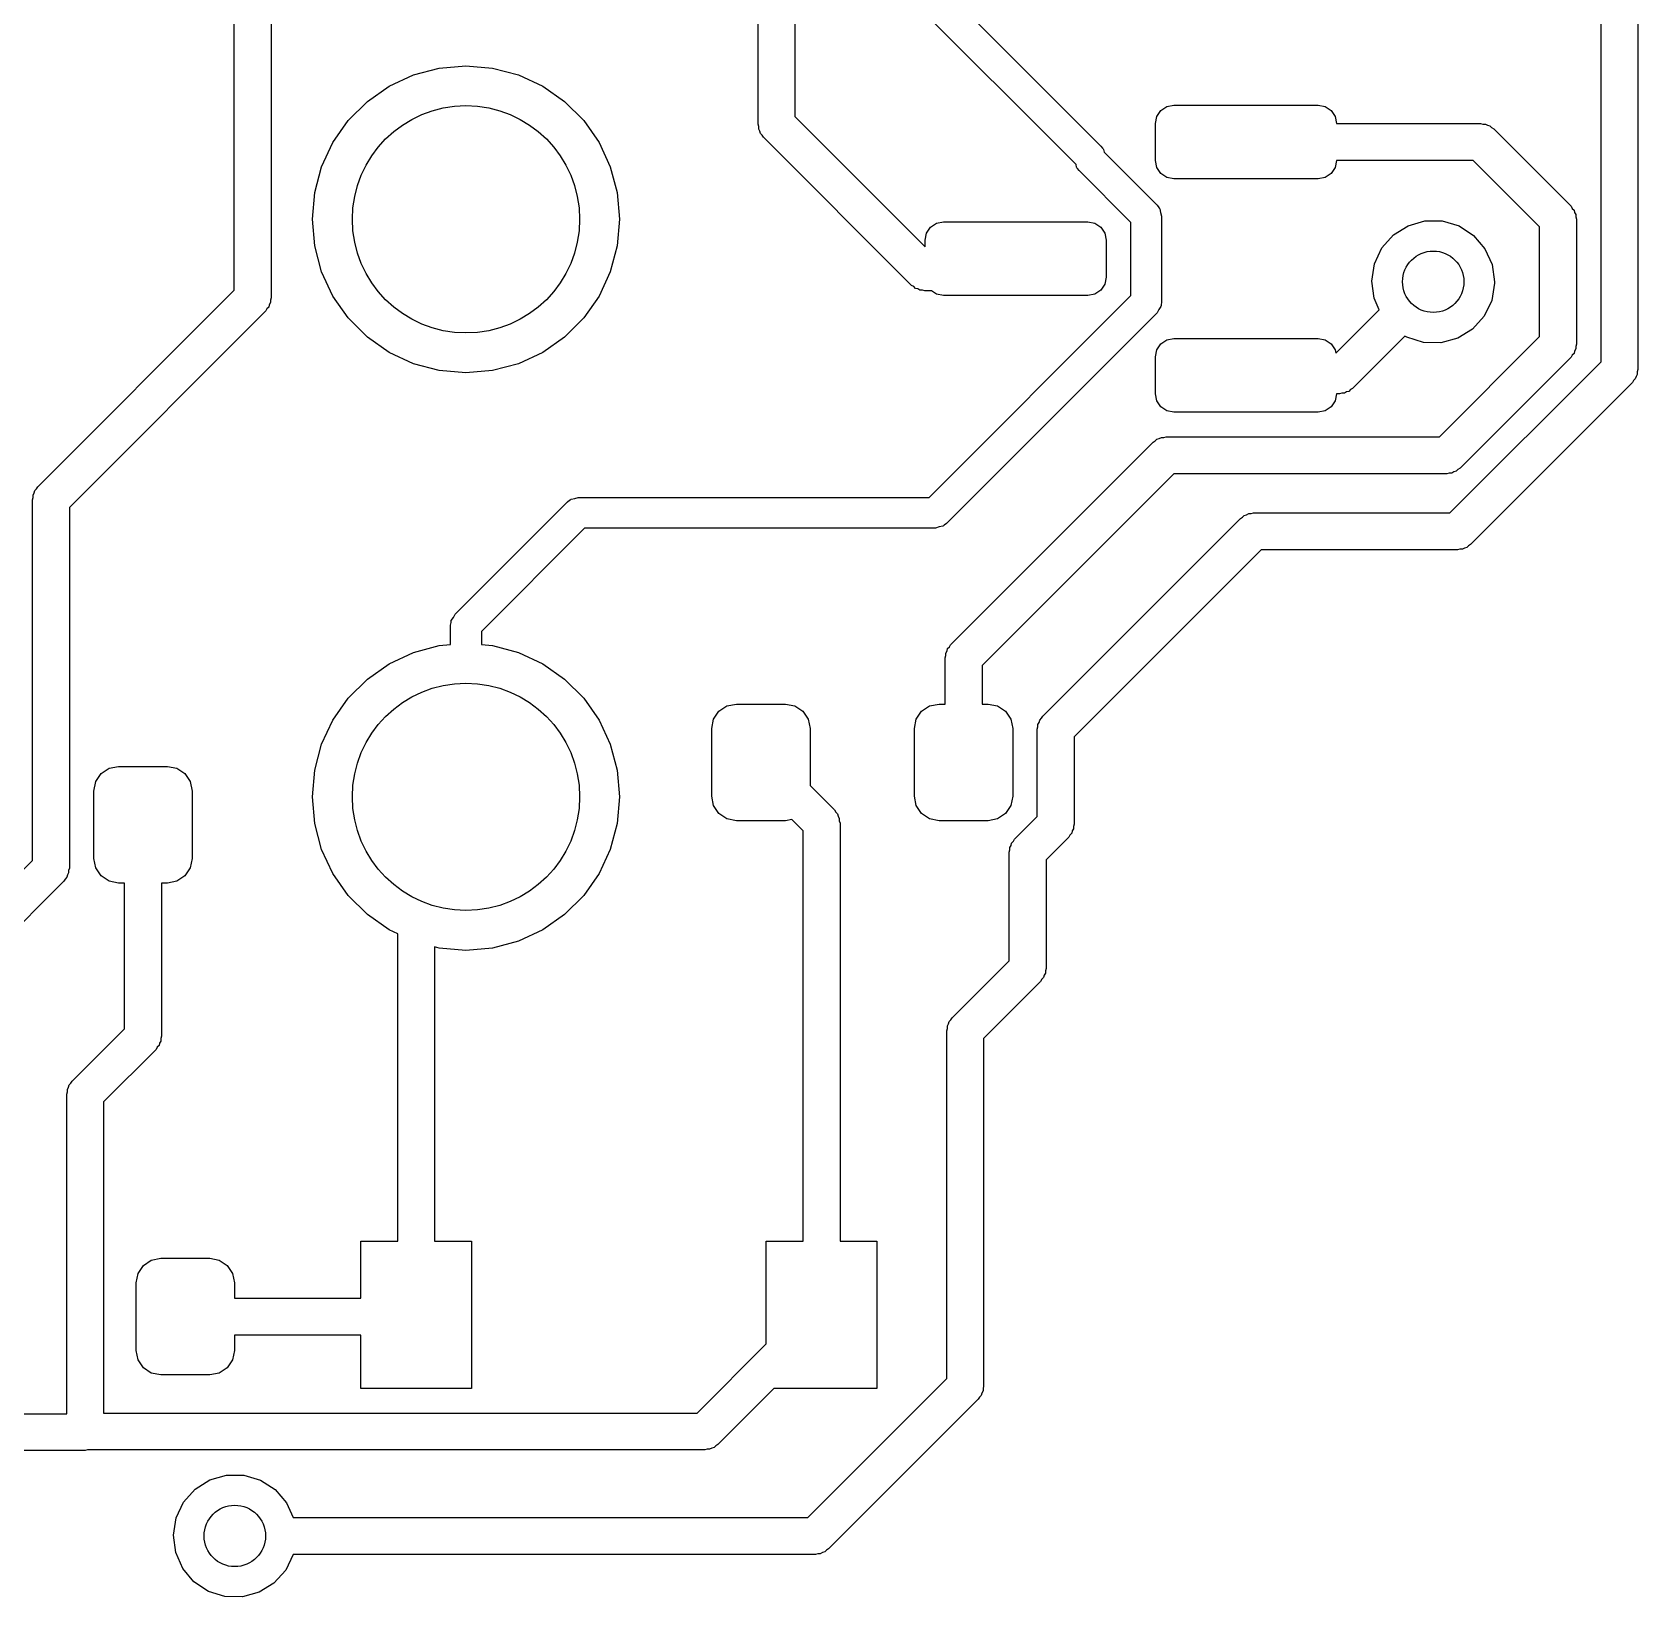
# Model space of a CAD drawing. Extents: x 74 to 208, y -143 to -31.
# Drawn here: x 194.59 to 207.66, y -143.29 to -130.56 of the extents above; entities that cross this region are included whole.
import ezdxf

# ---------------------------------------------------------------- set-up
doc = ezdxf.new("R2010")
doc.units = 0
doc.layers.add('BLACK', color=7, linetype='CONTINUOUS')

msp = doc.modelspace()

# ---------------------------------------------------------------- linework, layer by layer
at = {"layer": 'BLACK', "linetype": 'CONTINUOUS'}
for p, q in [((207.36, -133.241), (207.36, -125.313)), ((207.66, -125.251), (207.66, -133.303)), ((200.498, -131.306), (200.498, -128.897)), ((200.798, -128.897), (200.798, -131.244)), ((196.234, -132.657), (196.234, -129.116)), ((196.534, -129.874), (196.534, -132.719)), ((201.698, -129.893), (203.288, -131.484)), ((203.086, -131.634), (201.484, -130.033)), ((197.692, -130.905), (197.903, -130.849)), ((197.903, -130.849), (198.12, -130.83)), ((198.12, -130.83), (198.337, -130.849)), ((198.337, -130.849), (198.548, -130.905)), ((197.495, -130.997), (197.692, -130.905)), ((198.548, -130.905), (198.745, -130.997)), ((197.317, -131.122), (197.495, -130.997)), ((198.745, -130.997), (198.923, -131.122)), ((197.162, -131.277), (197.317, -131.122)), ((198.923, -131.122), (199.078, -131.277)), ((203.744, -131.243), (203.776, -131.194)), ((203.776, -131.194), (203.825, -131.161)), ((203.825, -131.161), (203.882, -131.15)), ((203.882, -131.15), (205.058, -131.15)), ((205.058, -131.15), (205.115, -131.161)), ((205.115, -131.161), (205.164, -131.194)), ((205.164, -131.194), (205.196, -131.243)), ((197.037, -131.455), (197.162, -131.277)), ((199.078, -131.277), (199.203, -131.455)), ((200.503, -131.325), (200.498, -131.306)), ((200.503, -131.345), (200.503, -131.325)), ((200.513, -131.362), (200.503, -131.345)), ((200.518, -131.381), (200.513, -131.362)), ((200.798, -131.244), (201.857, -132.303)), ((203.732, -131.3), (203.744, -131.243)), ((203.732, -131.6), (203.732, -131.3)), ((205.196, -131.243), (205.207, -131.3)), ((205.207, -131.3), (206.38, -131.3)), ((206.38, -131.3), (206.399, -131.305)), ((206.399, -131.305), (206.419, -131.305)), ((206.419, -131.305), (206.436, -131.315)), ((206.436, -131.315), (206.455, -131.32)), ((206.455, -131.32), (206.469, -131.334)), ((206.469, -131.334), (206.486, -131.344)), ((206.486, -131.344), (207.116, -131.974)), ((196.945, -131.652), (197.037, -131.455)), ((199.203, -131.455), (199.295, -131.652)), ((200.532, -131.395), (200.518, -131.381)), ((200.542, -131.412), (200.532, -131.395)), ((201.748, -132.618), (200.542, -131.412)), ((203.288, -131.484), (203.302, -131.501)), ((203.302, -131.501), (203.305, -131.504)), ((203.305, -131.504), (203.306, -131.507)), ((203.09, -131.655), (203.086, -131.634)), ((203.306, -131.507), (203.31, -131.512)), ((203.31, -131.512), (203.314, -131.533)), ((203.314, -131.533), (203.746, -131.965)), ((203.744, -131.657), (203.732, -131.6)), ((205.207, -131.6), (205.196, -131.657)), ((206.318, -131.6), (205.207, -131.6)), ((206.86, -132.142), (206.318, -131.6)), ((196.889, -131.863), (196.945, -131.652)), ((199.295, -131.652), (199.351, -131.863)), ((203.094, -131.661), (203.09, -131.655)), ((203.095, -131.663), (203.094, -131.661)), ((203.098, -131.666), (203.095, -131.663)), ((203.112, -131.684), (203.098, -131.666)), ((203.532, -132.105), (203.112, -131.684)), ((203.776, -131.706), (203.744, -131.657)), ((203.825, -131.739), (203.776, -131.706)), ((203.882, -131.75), (203.825, -131.739)), ((205.058, -131.75), (203.882, -131.75)), ((205.115, -131.739), (205.058, -131.75)), ((205.164, -131.706), (205.115, -131.739)), ((205.196, -131.657), (205.164, -131.706)), ((196.87, -132.08), (196.889, -131.863)), ((199.351, -131.863), (199.37, -132.08)), ((203.746, -131.965), (203.759, -131.983)), ((203.759, -131.983), (203.763, -131.986)), ((203.763, -131.986), (203.763, -131.988)), ((203.763, -131.988), (203.767, -131.994)), ((203.767, -131.994), (203.774, -132.024)), ((203.774, -132.024), (203.782, -132.053)), ((207.116, -131.974), (207.126, -131.991)), ((207.126, -131.991), (207.14, -132.005)), ((207.14, -132.005), (207.145, -132.024)), ((207.145, -132.024), (207.155, -132.041)), ((196.889, -132.297), (196.87, -132.08)), ((199.37, -132.08), (199.351, -132.297)), ((201.869, -132.193), (201.901, -132.144)), ((201.901, -132.144), (201.95, -132.111)), ((201.95, -132.111), (202.007, -132.1)), ((202.007, -132.1), (203.183, -132.1)), ((203.183, -132.1), (203.24, -132.111)), ((203.24, -132.111), (203.289, -132.144)), ((203.289, -132.144), (203.321, -132.193)), ((203.532, -132.701), (203.532, -132.105)), ((203.782, -132.053), (203.782, -132.753)), ((205.67, -132.207), (205.79, -132.132)), ((205.79, -132.132), (205.926, -132.093)), ((205.926, -132.093), (206.068, -132.093)), ((206.068, -132.093), (206.204, -132.134)), ((206.204, -132.134), (206.323, -132.211)), ((206.86, -133.034), (206.86, -132.142)), ((207.155, -132.041), (207.155, -132.061)), ((207.155, -132.061), (207.16, -132.08)), ((207.16, -132.08), (207.16, -133.096)), ((201.857, -132.25), (201.869, -132.193)), ((201.857, -132.303), (201.857, -132.25)), ((203.321, -132.193), (203.332, -132.25)), ((203.332, -132.25), (203.332, -132.55)), ((205.576, -132.313), (205.67, -132.207)), ((206.323, -132.211), (206.415, -132.319)), ((196.945, -132.508), (196.889, -132.297)), ((199.351, -132.297), (199.295, -132.508)), ((205.516, -132.442), (205.576, -132.313)), ((206.415, -132.319), (206.474, -132.448)), ((197.037, -132.705), (196.945, -132.508)), ((199.295, -132.508), (199.203, -132.705)), ((203.332, -132.55), (203.321, -132.607)), ((205.494, -132.582), (205.516, -132.442)), ((206.474, -132.448), (206.494, -132.588)), ((194.635, -134.256), (196.234, -132.657)), ((201.765, -132.628), (201.748, -132.618)), ((201.779, -132.642), (201.765, -132.628)), ((201.798, -132.647), (201.779, -132.642)), ((201.815, -132.657), (201.798, -132.647)), ((201.835, -132.657), (201.815, -132.657)), ((201.854, -132.662), (201.835, -132.657)), ((201.91, -132.662), (201.854, -132.662)), ((201.95, -132.689), (201.91, -132.662)), ((203.289, -132.656), (203.24, -132.689)), ((203.321, -132.607), (203.289, -132.656)), ((205.512, -132.722), (205.494, -132.582)), ((206.494, -132.6), (206.47, -132.74)), ((206.494, -132.588), (206.494, -132.6)), ((196.5, -132.808), (196.49, -132.825)), ((196.514, -132.794), (196.5, -132.808)), ((196.519, -132.775), (196.514, -132.794)), ((196.529, -132.758), (196.519, -132.775)), ((196.534, -132.719), (196.529, -132.738)), ((196.529, -132.738), (196.529, -132.758)), ((197.162, -132.883), (197.037, -132.705)), ((199.203, -132.705), (199.078, -132.883)), ((201.891, -134.343), (203.532, -132.701)), ((202.007, -132.7), (201.95, -132.689)), ((203.183, -132.7), (202.007, -132.7)), ((203.24, -132.689), (203.183, -132.7)), ((203.777, -132.789), (203.761, -132.815)), ((203.778, -132.782), (203.777, -132.789)), ((203.78, -132.78), (203.778, -132.782)), ((203.782, -132.753), (203.779, -132.775)), ((203.779, -132.775), (203.78, -132.78)), ((205.554, -132.816), (205.512, -132.722)), ((206.47, -132.74), (206.409, -132.868)), ((196.49, -132.825), (194.891, -134.425)), ((197.317, -133.038), (197.162, -132.883)), ((199.078, -132.883), (198.923, -133.038)), ((203.746, -132.842), (202.032, -134.556)), ((203.761, -132.815), (203.746, -132.842)), ((205.201, -133.169), (205.554, -132.816)), ((206.409, -132.868), (206.313, -132.973)), ((197.495, -133.163), (197.317, -133.038)), ((198.923, -133.038), (198.745, -133.163)), ((203.776, -133.094), (203.825, -133.061)), ((203.825, -133.061), (203.882, -133.05)), ((203.882, -133.05), (205.058, -133.05)), ((205.058, -133.05), (205.115, -133.061)), ((205.115, -133.061), (205.164, -133.094)), ((205.764, -133.03), (205.338, -133.456)), ((205.779, -133.039), (205.764, -133.03)), ((205.914, -133.082), (205.779, -133.039)), ((206.044, -133.85), (206.86, -133.034)), ((206.193, -133.047), (206.056, -133.084)), ((206.313, -132.973), (206.193, -133.047)), ((197.692, -133.255), (197.495, -133.163)), ((198.745, -133.163), (198.548, -133.255)), ((203.732, -133.2), (203.744, -133.143)), ((203.732, -133.5), (203.732, -133.2)), ((203.744, -133.143), (203.776, -133.094)), ((205.164, -133.094), (205.196, -133.143)), ((205.196, -133.143), (205.201, -133.169)), ((206.056, -133.084), (205.914, -133.082)), ((207.116, -133.202), (206.212, -134.106)), ((207.126, -133.185), (207.116, -133.202)), ((207.14, -133.171), (207.126, -133.185)), ((207.145, -133.152), (207.14, -133.171)), ((207.155, -133.135), (207.145, -133.152)), ((207.16, -133.096), (207.155, -133.115)), ((207.155, -133.115), (207.155, -133.135)), ((197.903, -133.311), (197.692, -133.255)), ((198.12, -133.33), (197.903, -133.311)), ((198.337, -133.311), (198.12, -133.33)), ((198.548, -133.255), (198.337, -133.311)), ((206.13, -134.47), (207.36, -133.241)), ((207.66, -133.303), (207.654, -133.322)), ((207.654, -133.322), (207.654, -133.342)), ((205.338, -133.456), (205.321, -133.466)), ((207.616, -133.409), (206.298, -134.726)), ((207.625, -133.392), (207.616, -133.409)), ((207.639, -133.378), (207.625, -133.392)), ((207.645, -133.359), (207.639, -133.378)), ((207.654, -133.342), (207.645, -133.359)), ((203.744, -133.557), (203.732, -133.5)), ((203.776, -133.606), (203.744, -133.557)), ((205.196, -133.557), (205.164, -133.606)), ((205.207, -133.5), (205.196, -133.557)), ((205.232, -133.5), (205.207, -133.5)), ((205.251, -133.495), (205.232, -133.5)), ((205.271, -133.495), (205.251, -133.495)), ((205.288, -133.485), (205.271, -133.495)), ((205.307, -133.48), (205.288, -133.485)), ((205.321, -133.466), (205.307, -133.48)), ((203.825, -133.639), (203.776, -133.606)), ((203.882, -133.65), (203.825, -133.639)), ((205.058, -133.65), (203.882, -133.65)), ((205.115, -133.639), (205.058, -133.65)), ((205.164, -133.606), (205.115, -133.639)), ((203.764, -133.865), (203.781, -133.855)), ((203.781, -133.855), (203.801, -133.855)), ((203.801, -133.855), (203.82, -133.85)), ((203.82, -133.85), (206.044, -133.85)), ((202.065, -135.543), (203.714, -133.894)), ((203.714, -133.894), (203.731, -133.884)), ((203.731, -133.884), (203.745, -133.87)), ((203.745, -133.87), (203.764, -133.865)), ((206.195, -134.116), (206.181, -134.13)), ((206.212, -134.106), (206.195, -134.116)), ((203.882, -134.15), (202.321, -135.711)), ((206.106, -134.15), (203.882, -134.15)), ((206.125, -134.145), (206.106, -134.15)), ((206.145, -134.145), (206.125, -134.145)), ((206.162, -134.135), (206.145, -134.145)), ((206.181, -134.13), (206.162, -134.135)), ((194.591, -134.362), (194.596, -134.343)), ((194.591, -137.298), (194.591, -134.362)), ((194.596, -134.324), (194.606, -134.306)), ((194.596, -134.343), (194.596, -134.324)), ((194.606, -134.306), (194.611, -134.287)), ((194.611, -134.287), (194.625, -134.273)), ((194.625, -134.273), (194.635, -134.256)), ((198.032, -135.294), (198.946, -134.379)), ((198.946, -134.379), (198.964, -134.366)), ((198.964, -134.366), (198.967, -134.362)), ((198.967, -134.362), (198.97, -134.362)), ((198.97, -134.362), (198.975, -134.358)), ((198.975, -134.358), (199.005, -134.351)), ((199.005, -134.351), (199.034, -134.343)), ((199.034, -134.343), (201.891, -134.343)), ((194.891, -134.425), (194.891, -137.36)), ((204.425, -134.514), (204.442, -134.504)), ((204.442, -134.504), (204.456, -134.49)), ((204.456, -134.49), (204.475, -134.485)), ((204.475, -134.485), (204.492, -134.475)), ((204.492, -134.475), (204.512, -134.475)), ((204.512, -134.475), (204.531, -134.47)), ((204.531, -134.47), (206.13, -134.47)), ((199.086, -134.593), (198.245, -135.434)), ((201.943, -134.593), (199.086, -134.593)), ((201.973, -134.584), (201.943, -134.593)), ((202.003, -134.577), (201.973, -134.584)), ((202.008, -134.574), (202.003, -134.577)), ((202.011, -134.573), (202.008, -134.574)), ((202.014, -134.569), (202.011, -134.573)), ((202.032, -134.556), (202.014, -134.569)), ((202.815, -136.124), (204.425, -134.514)), ((204.593, -134.77), (203.071, -136.292)), ((206.192, -134.77), (204.593, -134.77)), ((206.211, -134.765), (206.192, -134.77)), ((206.231, -134.765), (206.211, -134.765)), ((206.248, -134.755), (206.231, -134.765)), ((206.267, -134.75), (206.248, -134.755)), ((206.281, -134.736), (206.267, -134.75)), ((206.298, -134.726), (206.281, -134.736)), ((198.017, -135.321), (198.032, -135.294)), ((197.995, -135.382), (197.998, -135.36)), ((197.995, -135.541), (197.995, -135.382)), ((197.998, -135.355), (197.999, -135.353)), ((197.998, -135.36), (197.998, -135.355)), ((197.999, -135.353), (198, -135.346)), ((198, -135.346), (198.017, -135.321)), ((197.692, -135.605), (197.903, -135.549)), ((197.903, -135.549), (197.995, -135.541)), ((198.245, -135.434), (198.245, -135.541)), ((198.245, -135.541), (198.337, -135.549)), ((198.337, -135.549), (198.548, -135.605)), ((202.055, -135.56), (202.065, -135.543)), ((197.495, -135.697), (197.692, -135.605)), ((198.548, -135.605), (198.745, -135.697)), ((202.021, -135.649), (202.026, -135.63)), ((202.021, -136.025), (202.021, -135.649)), ((202.026, -135.61), (202.036, -135.593)), ((202.026, -135.63), (202.026, -135.61)), ((202.036, -135.593), (202.041, -135.574)), ((202.041, -135.574), (202.055, -135.56)), ((197.317, -135.822), (197.495, -135.697)), ((198.745, -135.697), (198.923, -135.822)), ((202.321, -135.711), (202.321, -136.025)), ((197.162, -135.977), (197.317, -135.822)), ((198.923, -135.822), (199.078, -135.977)), ((197.037, -136.155), (197.162, -135.977)), ((199.078, -135.977), (199.203, -136.155)), ((200.179, -136.083), (200.244, -136.04)), ((200.244, -136.04), (200.321, -136.025)), ((200.321, -136.025), (200.721, -136.025)), ((200.721, -136.025), (200.797, -136.04)), ((200.797, -136.04), (200.862, -136.083)), ((201.829, -136.083), (201.894, -136.04)), ((201.894, -136.04), (201.971, -136.025)), ((201.971, -136.025), (202.021, -136.025)), ((202.321, -136.025), (202.371, -136.025)), ((202.371, -136.025), (202.447, -136.04)), ((202.447, -136.04), (202.512, -136.083)), ((196.945, -136.352), (197.037, -136.155)), ((199.203, -136.155), (199.295, -136.352)), ((200.121, -136.225), (200.136, -136.148)), ((200.136, -136.148), (200.179, -136.083)), ((200.862, -136.083), (200.906, -136.148)), ((200.906, -136.148), (200.921, -136.225)), ((201.771, -136.225), (201.786, -136.148)), ((201.786, -136.148), (201.829, -136.083)), ((202.512, -136.083), (202.556, -136.148)), ((202.556, -136.148), (202.571, -136.225)), ((202.776, -136.191), (202.786, -136.174)), ((202.776, -136.211), (202.776, -136.191)), ((202.786, -136.174), (202.791, -136.155)), ((202.791, -136.155), (202.805, -136.141)), ((202.805, -136.141), (202.815, -136.124)), ((200.121, -136.775), (200.121, -136.225)), ((200.921, -136.225), (200.921, -136.687)), ((201.771, -136.775), (201.771, -136.225)), ((202.571, -136.225), (202.571, -136.775)), ((202.771, -136.23), (202.776, -136.211)), ((202.771, -136.94), (202.771, -136.23)), ((203.071, -136.292), (203.071, -137.002)), ((196.889, -136.563), (196.945, -136.352)), ((199.295, -136.352), (199.351, -136.563)), ((195.106, -136.656), (195.149, -136.591)), ((195.149, -136.591), (195.214, -136.548)), ((195.214, -136.548), (195.291, -136.533)), ((195.291, -136.533), (195.691, -136.533)), ((195.691, -136.533), (195.767, -136.548)), ((195.767, -136.548), (195.832, -136.591)), ((195.832, -136.591), (195.875, -136.656)), ((196.87, -136.78), (196.889, -136.563)), ((199.351, -136.563), (199.37, -136.78)), ((195.091, -136.733), (195.106, -136.656)), ((195.091, -137.283), (195.091, -136.733)), ((195.875, -136.656), (195.891, -136.733)), ((195.891, -136.733), (195.891, -137.283)), ((200.921, -136.687), (201.121, -136.887)), ((196.889, -136.997), (196.87, -136.78)), ((199.37, -136.78), (199.351, -136.997)), ((200.136, -136.851), (200.121, -136.775)), ((200.179, -136.916), (200.136, -136.851)), ((201.786, -136.851), (201.771, -136.775)), ((201.829, -136.916), (201.786, -136.851)), ((202.556, -136.851), (202.512, -136.916)), ((202.571, -136.775), (202.556, -136.851)), ((200.244, -136.959), (200.179, -136.916)), ((200.321, -136.975), (200.244, -136.959)), ((200.721, -136.975), (200.321, -136.975)), ((200.773, -136.964), (200.721, -136.975)), ((200.865, -137.056), (200.773, -136.964)), ((201.121, -136.887), (201.131, -136.904)), ((201.131, -136.904), (201.145, -136.918)), ((201.145, -136.918), (201.15, -136.937)), ((201.15, -136.937), (201.159, -136.955)), ((201.159, -136.955), (201.159, -136.974)), ((201.159, -136.974), (201.165, -136.993)), ((201.165, -136.993), (201.165, -140.395)), ((201.894, -136.959), (201.829, -136.916)), ((201.971, -136.975), (201.894, -136.959)), ((202.371, -136.975), (201.971, -136.975)), ((202.447, -136.959), (202.371, -136.975)), ((202.512, -136.916), (202.447, -136.959)), ((202.586, -137.125), (202.771, -136.94)), ((196.945, -137.208), (196.889, -136.997)), ((199.351, -136.997), (199.295, -137.208)), ((200.865, -140.395), (200.865, -137.056)), ((202.576, -137.142), (202.586, -137.125)), ((203.027, -137.108), (202.842, -137.293)), ((203.037, -137.091), (203.027, -137.108)), ((203.051, -137.077), (203.037, -137.091)), ((203.056, -137.058), (203.051, -137.077)), ((203.066, -137.041), (203.056, -137.058)), ((203.071, -137.002), (203.066, -137.021)), ((203.066, -137.021), (203.066, -137.041)), ((197.037, -137.405), (196.945, -137.208)), ((199.295, -137.208), (199.203, -137.405)), ((202.542, -137.231), (202.547, -137.212)), ((202.542, -138.114), (202.542, -137.231)), ((202.547, -137.192), (202.557, -137.175)), ((202.547, -137.212), (202.547, -137.192)), ((202.557, -137.175), (202.562, -137.156)), ((202.562, -137.156), (202.576, -137.142)), ((193.838, -138.05), (194.591, -137.298)), ((194.891, -137.36), (194.885, -137.379)), ((194.885, -137.379), (194.885, -137.399)), ((195.106, -137.359), (195.091, -137.283)), ((195.149, -137.424), (195.106, -137.359)), ((195.875, -137.359), (195.832, -137.424)), ((195.891, -137.283), (195.875, -137.359)), ((202.842, -137.293), (202.842, -138.176)), ((194.847, -137.466), (194.007, -138.307)), ((194.857, -137.449), (194.847, -137.466)), ((194.871, -137.435), (194.857, -137.449)), ((194.876, -137.416), (194.871, -137.435)), ((194.885, -137.399), (194.876, -137.416)), ((195.214, -137.467), (195.149, -137.424)), ((195.291, -137.483), (195.214, -137.467)), ((195.341, -137.483), (195.291, -137.483)), ((195.341, -138.667), (195.341, -137.483)), ((195.691, -137.483), (195.641, -137.483)), ((195.641, -137.483), (195.641, -138.729)), ((195.767, -137.467), (195.691, -137.483)), ((195.832, -137.424), (195.767, -137.467)), ((197.162, -137.583), (197.037, -137.405)), ((199.203, -137.405), (199.078, -137.583)), ((197.317, -137.738), (197.162, -137.583)), ((199.078, -137.583), (198.923, -137.738)), ((197.495, -137.863), (197.317, -137.738)), ((198.923, -137.738), (198.745, -137.863)), ((197.565, -137.895), (197.495, -137.863)), ((197.565, -140.395), (197.565, -137.895)), ((198.745, -137.863), (198.548, -137.955)), ((197.903, -138.011), (197.865, -138.001)), ((197.865, -138.001), (197.865, -140.395)), ((198.12, -138.03), (197.903, -138.011)), ((198.337, -138.011), (198.12, -138.03)), ((198.548, -137.955), (198.337, -138.011)), ((202.078, -138.578), (202.542, -138.114)), ((202.798, -138.282), (202.334, -138.746)), ((202.808, -138.265), (202.798, -138.282)), ((202.822, -138.251), (202.808, -138.265)), ((202.827, -138.232), (202.822, -138.251)), ((202.837, -138.215), (202.827, -138.232)), ((202.842, -138.176), (202.837, -138.195)), ((202.837, -138.195), (202.837, -138.215)), ((194.914, -139.094), (195.341, -138.667)), ((202.034, -138.684), (202.039, -138.665)), ((202.034, -141.514), (202.034, -138.684)), ((202.039, -138.645), (202.049, -138.628)), ((202.039, -138.665), (202.039, -138.645)), ((202.049, -138.628), (202.054, -138.609)), ((202.054, -138.609), (202.068, -138.595)), ((202.068, -138.595), (202.078, -138.578)), ((195.607, -138.818), (195.597, -138.835)), ((195.621, -138.804), (195.607, -138.818)), ((195.626, -138.785), (195.621, -138.804)), ((195.635, -138.768), (195.626, -138.785)), ((195.641, -138.729), (195.635, -138.748)), ((195.635, -138.748), (195.635, -138.768)), ((202.334, -138.746), (202.334, -141.576)), ((195.597, -138.835), (195.17, -139.262)), ((194.87, -139.2), (194.875, -139.181)), ((194.87, -141.8), (194.87, -139.2)), ((194.875, -139.161), (194.885, -139.144)), ((194.875, -139.181), (194.875, -139.161)), ((194.885, -139.144), (194.89, -139.125)), ((194.89, -139.125), (194.904, -139.111)), ((194.904, -139.111), (194.914, -139.094)), ((195.17, -139.262), (195.17, -141.795)), ((197.265, -140.86), (197.265, -140.395)), ((197.265, -140.395), (197.565, -140.395)), ((197.865, -140.395), (198.165, -140.395)), ((198.165, -140.395), (198.165, -141.595)), ((200.565, -141.233), (200.565, -140.395)), ((200.565, -140.395), (200.865, -140.395)), ((201.165, -140.395), (201.465, -140.395)), ((201.465, -140.395), (201.465, -141.595)), ((195.45, -140.658), (195.494, -140.594)), ((195.494, -140.594), (195.558, -140.55)), ((195.558, -140.55), (195.635, -140.535)), ((195.635, -140.535), (196.035, -140.535)), ((196.035, -140.535), (196.112, -140.55)), ((196.112, -140.55), (196.176, -140.594)), ((196.176, -140.594), (196.22, -140.658)), ((195.435, -140.735), (195.45, -140.658)), ((195.435, -141.285), (195.435, -140.735)), ((196.22, -140.658), (196.235, -140.735)), ((196.235, -140.735), (196.235, -140.86)), ((196.235, -140.86), (197.265, -140.86)), ((197.265, -141.16), (196.235, -141.16)), ((196.235, -141.16), (196.235, -141.285)), ((197.265, -141.595), (197.265, -141.16)), ((195.45, -141.362), (195.435, -141.285)), ((196.235, -141.285), (196.22, -141.362)), ((200.002, -141.795), (200.565, -141.233)), ((195.494, -141.426), (195.45, -141.362)), ((195.558, -141.47), (195.494, -141.426)), ((196.176, -141.426), (196.112, -141.47)), ((196.22, -141.362), (196.176, -141.426)), ((195.635, -141.485), (195.558, -141.47)), ((196.035, -141.485), (195.635, -141.485)), ((196.112, -141.47), (196.035, -141.485)), ((200.903, -142.645), (202.034, -141.514)), ((198.165, -141.595), (197.265, -141.595)), ((200.627, -141.595), (200.171, -142.051)), ((201.465, -141.595), (200.627, -141.595)), ((202.29, -141.682), (201.071, -142.901)), ((202.3, -141.665), (202.29, -141.682)), ((202.314, -141.651), (202.3, -141.665)), ((202.319, -141.632), (202.314, -141.651)), ((202.329, -141.615), (202.319, -141.632)), ((202.334, -141.576), (202.329, -141.595)), ((202.329, -141.595), (202.329, -141.615)), ((193.322, -141.8), (194.87, -141.8)), ((195.17, -141.795), (200.002, -141.795)), ((200.084, -142.09), (200.065, -142.095)), ((200.103, -142.09), (200.084, -142.09)), ((200.121, -142.08), (200.103, -142.09)), ((200.14, -142.075), (200.121, -142.08)), ((200.154, -142.061), (200.14, -142.075)), ((200.171, -142.051), (200.154, -142.061)), ((195.021, -142.1), (193.26, -142.1)), ((195.038, -142.095), (195.021, -142.1)), ((200.065, -142.095), (195.038, -142.095)), ((195.914, -142.414), (196.034, -142.338)), ((196.034, -142.338), (196.17, -142.3)), ((196.17, -142.3), (196.312, -142.3)), ((196.312, -142.3), (196.448, -142.341)), ((196.448, -142.341), (196.567, -142.418)), ((195.82, -142.52), (195.914, -142.414)), ((196.567, -142.418), (196.659, -142.526)), ((195.76, -142.649), (195.82, -142.52)), ((196.659, -142.526), (196.714, -142.645)), ((195.738, -142.789), (195.76, -142.649)), ((196.714, -142.645), (200.903, -142.645)), ((195.757, -142.929), (195.738, -142.789)), ((195.814, -143.059), (195.757, -142.929)), ((196.714, -142.947), (196.653, -143.074)), ((196.715, -142.945), (196.714, -142.947)), ((200.965, -142.945), (196.715, -142.945)), ((200.984, -142.94), (200.965, -142.945)), ((201.004, -142.94), (200.984, -142.94)), ((201.021, -142.93), (201.004, -142.94)), ((201.04, -142.925), (201.021, -142.93)), ((201.054, -142.911), (201.04, -142.925)), ((201.071, -142.901), (201.054, -142.911)), ((195.905, -143.168), (195.814, -143.059)), ((196.653, -143.074), (196.557, -143.18)), ((196.023, -143.246), (195.905, -143.168)), ((196.158, -143.288), (196.023, -143.246)), ((196.437, -143.254), (196.3, -143.291)), ((196.557, -143.18), (196.437, -143.254)), ((196.3, -143.291), (196.158, -143.288))]:
    msp.add_line(p, q, dxfattribs=at)
at = {"layer": 'BLACK'}
for centre, radius in [((198.12, -132.08), 0.925), ((205.994, -132.588), 0.25), ((198.12, -136.78), 0.925), ((196.238, -142.795), 0.25)]:
    msp.add_circle(centre, radius, dxfattribs=at)

doc.saveas('drawing.dxf')
